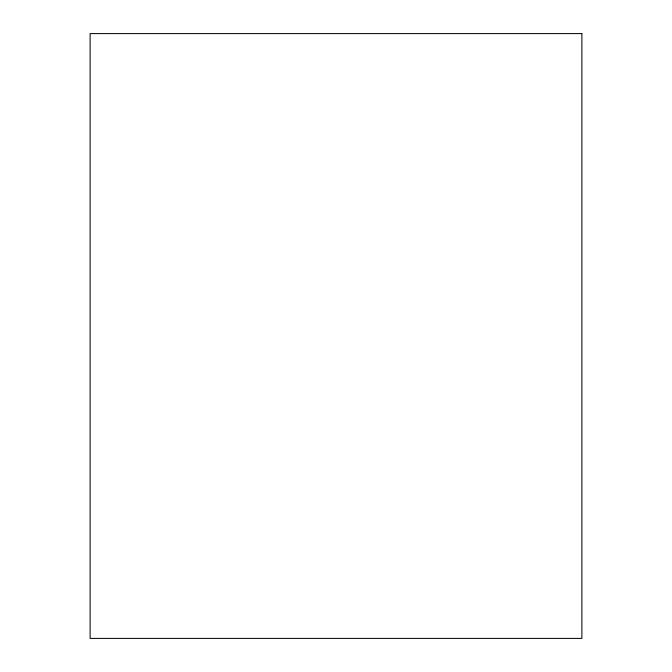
<?xml version="1.0" encoding="UTF-8"?>
<svg xmlns="http://www.w3.org/2000/svg" width="672" height="672" viewBox="0 0 672 672"><rect width="100%" height="100%" fill="white"/><g stroke="black" fill="none" stroke-linecap="round" stroke-linejoin="round"><path stroke-width="1.01" d="M581.876 33.6L90.124 33.6L90.124 638.4L581.876 638.4L581.876 33.6"/></g></svg>
